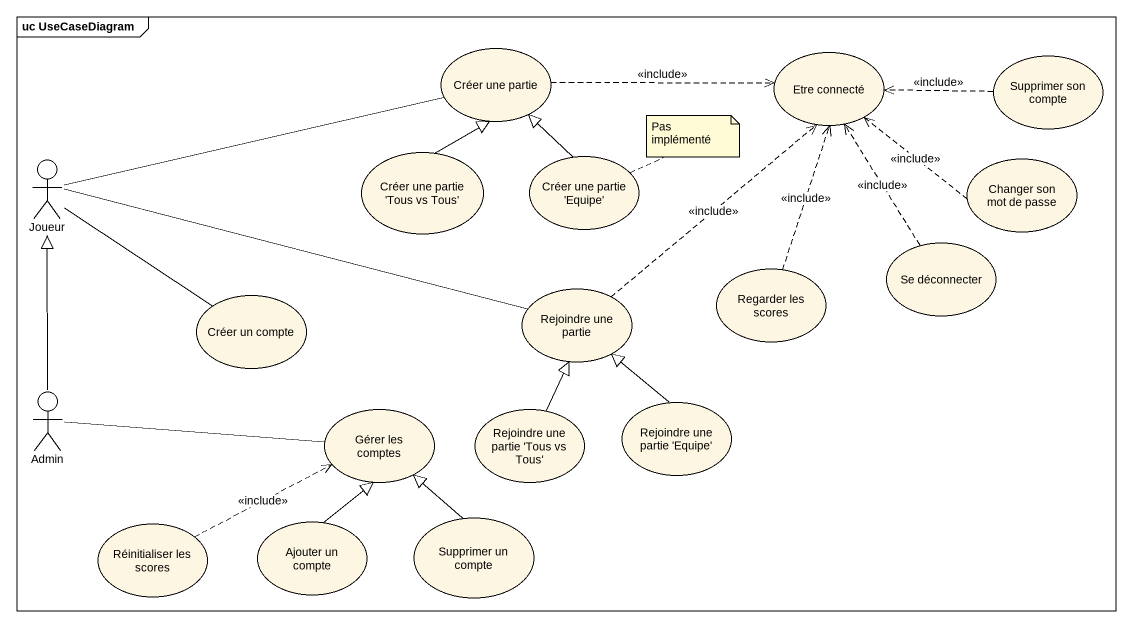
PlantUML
@startuml
mainframe uc UseCaseDiagram
usecase "Créer une partie" as Créer_une_partie
usecase "Etre connecté" as Etre_connecté
usecase "Supprimer son compte" as Supprimer_son_compte
usecase "Créer une partie 'Tous vs Tous'" as Créer_une_partie_Tous_vs
actor Joueur
usecase "Créer une partie 'Equipe'" as Créer_une_partie_Equipe
usecase "Changer son mot de passe" as Changer_son_mot_de_passe
usecase "Se déconnecter" as Se_déconnecter
usecase "Créer un compte" as Créer_un_compte
usecase "Rejoindre une partie" as Rejoindre_une_partie
usecase "Regarder les scores" as Regarder_les_scores
actor Admin
usecase "Gérer les comptes" as Gérer_les_comptes
usecase "Rejoindre une partie 'Tous vs Tous'" as Rejoindre_une_partie_Tous
usecase "Rejoindre une partie 'Equipe'" as Rejoindre_une_partie_Equipe
usecase "Réinitialiser les scores" as Réinitialiser_les_scores
usecase "Ajouter un compte" as Ajouter_un_compte
usecase "Supprimer un compte" as Supprimer_un_compte
Créer_une_partie .right.> Etre_connecté : <<include>>
Supprimer_son_compte .left.> Etre_connecté : <<include>>
Créer_une_partie_Tous_vs -up-|> Créer_une_partie
Joueur -right- Créer_une_partie
Joueur -right- Créer_un_compte
Joueur -right- Rejoindre_une_partie
Créer_une_partie_Equipe -up-|> Créer_une_partie
Changer_son_mot_de_passe .left.> Etre_connecté : <<include>>
Se_déconnecter .up.> Etre_connecté : <<include>>
Rejoindre_une_partie .up.> Etre_connecté : <<include>>
Regarder_les_scores .up.> Etre_connecté : <<include>>
Admin -up-|> Joueur
Admin -right- Gérer_les_comptes
Rejoindre_une_partie_Tous -up-|> Rejoindre_une_partie
Rejoindre_une_partie_Equipe -up-|> Rejoindre_une_partie
Réinitialiser_les_scores .right.> Gérer_les_comptes : <<include>>
Ajouter_un_compte -up-|> Gérer_les_comptes
Supprimer_un_compte -up-|> Gérer_les_comptes
note right of Créer_une_partie_Equipe : Pas implémenté
@enduml
